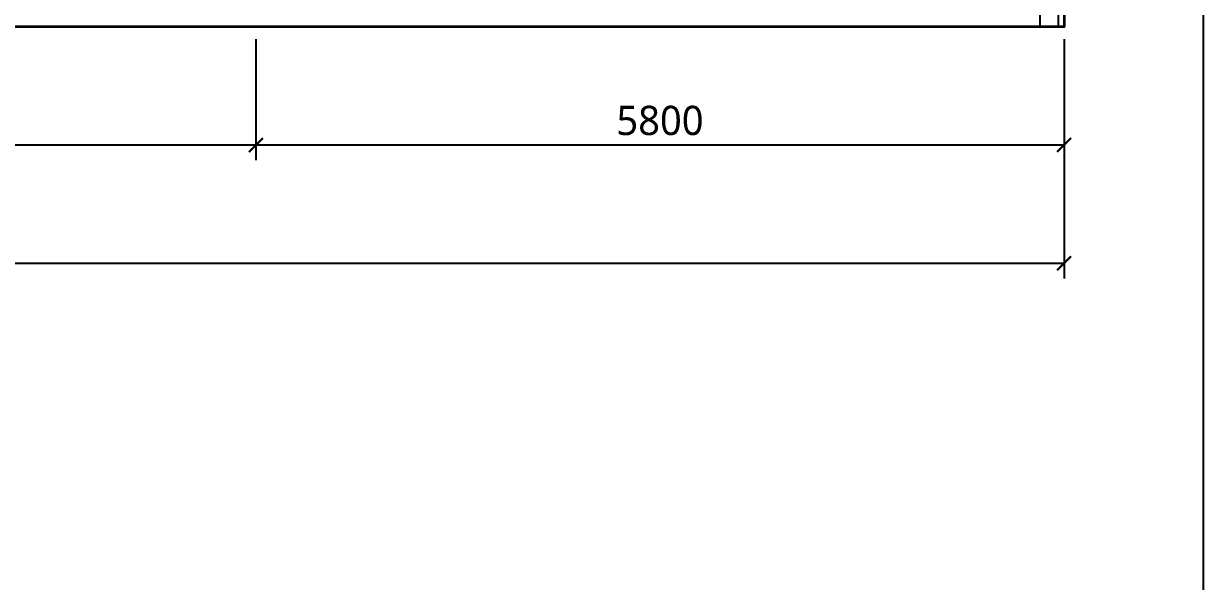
# Model space of a CAD drawing. Header units: millimetres. Extents: x -1800 to 33200, y -8500 to 38400.
# Drawn here: x 24733 to 33200, y 16418 to 20422 of the extents above; entities that cross this region are included whole.
import ezdxf

# ---------------------------------------------------------------- set-up
doc = ezdxf.new("R2010")
doc.units = ezdxf.units.MM
for name, color, linetype, lineweight in [('E-DIM', 7, 'Continuous', 13), ('E-OUTLINE', 7, 'Continuous', 35), ('E-SHEET', 7, 'Continuous', 25), ('E-WALL', 7, 'Continuous', 25)]:
    doc.layers.add(name, color=color, linetype=linetype, lineweight=lineweight)
doc.styles.add('CJK', font='NotoSansCJK-Regular.ttc')
doc.styles.add('OpenSansCondensed-Light', font='OpenSansCondensed-Light.ttf')
doc.dimstyles.new('EZDXF', dxfattribs={"dimtxt": 0.25, "dimasz": 0.175, "dimexe": 0.375, "dimexo": 0.125, "dimgap": 0.1, "dimtad": 1, "dimlfac": 100, "dimzin": 12, "dimdsep": 46, "dimtxsty": 'OpenSansCondensed-Light', "dimblk": 'ARCHTICK', "dimcen": 2.5, "dimazin": 3, "dimtfac": 0.5, "dimtmove": 2, "dimatfit": 3})

# ---------------------------------------------------------------- blocks, each defined once
blk = doc.blocks.new('_ARCHTICK')
at = {"color": 0, "linetype": 'BYBLOCK', "const_width": 0.15}
blk.add_lwpolyline([(-0.5, -0.5), (0.5, 0.5)], dxfattribs=at)

msp = doc.modelspace()

# ---------------------------------------------------------------- linework, layer by layer
at = {"layer": 'E-OUTLINE'}
msp.add_lwpolyline([(0, 26300), (32200, 26300), (32200, 20400), (0, 20400)], close=True, dxfattribs=at)
at = {"layer": 'E-SHEET'}
msp.add_lwpolyline([(-1800, -8500), (33200, -8500), (33200, 38400), (-1800, 38400)], close=True, dxfattribs=at)
at = {"layer": 'E-WALL'}
msp.add_lwpolyline([(32027.3, 26210.6), (32156.8, 26210.6), (32156.8, 20400), (32027.3, 20400)], close=True, dxfattribs=at)

# ---------------------------------------------------------------- dimensions: what is measured, and where the dimension line sits
at = {"layer": 'E-DIM'}
for base, p1, p2 in [((0, 18701.5), (0, 20400), (32200, 20400)), ((19800, 19550.8), (19800, 20400), (26400, 20400)), ((26400, 19550.8), (26400, 20400), (32200, 20400))]:
    msp.add_linear_dim(base=base, p1=p1, p2=p2, dimstyle='EZDXF', override={"dimtxt": 210, "dimasz": 100, "dimexe": 110, "dimexo": 90, "dimgap": 70, "dimtad": 1, "dimdec": 0, "dimlfac": 1, "dimtxsty": 'CJK'}, dxfattribs=at).render()

doc.saveas('drawing.dxf')
